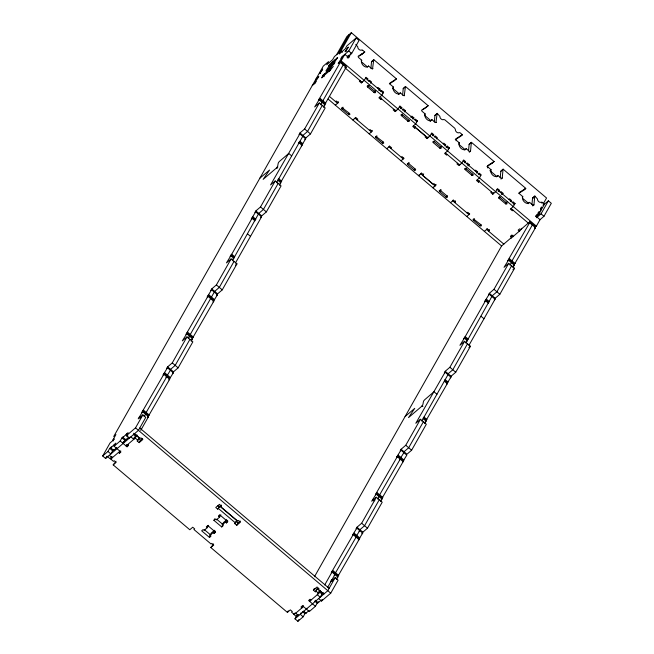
<?xml version="1.0" encoding="UTF-8"?>
<svg xmlns="http://www.w3.org/2000/svg" width="654" height="654" viewBox="0 0 654 654"><rect width="100%" height="100%" fill="white"/><g stroke="black" fill="none" stroke-linecap="round" stroke-linejoin="round"><path stroke-width="0.98" d="M370.908 68.269L371.513 61.811A1.308 0.875 49.4 0 1 371.595 61.558L373.802 59.669L396.447 78.848A1.3 0.867 49.4 0 1 396.283 79.036L389.98 82.976A1.308 0.875 49.4 0 0 390.52 84.587L393.446 87.064L393.16 89.067M372.551 68.842L373.712 59.923A1.308 0.875 49.4 0 1 373.802 59.669M402.619 95.116L403.216 88.666A1.308 0.867 49.4 0 1 403.305 88.404L405.513 86.516L428.157 105.695A1.308 0.867 49.4 0 1 427.986 105.883L421.593 110.174A1.308 0.875 49.4 0 0 422.222 111.433L425.149 113.91L424.871 115.922A4.545 3.033 49.4 0 0 430.553 120.728L431.983 119.698L434.91 122.184A1.308 0.875 49.4 0 0 435.932 122.519L437.134 113.624A1.308 0.875 49.4 0 1 437.215 113.363L439.905 116.412A2.6 1.733 49.4 0 0 441.156 119.003A2.6 1.733 49.4 0 0 443.584 119.527L444.794 119.788L454.767 128.233L455.397 129.533A2.6 1.733 49.4 0 0 456.647 132.124A2.6 1.733 49.4 0 0 459.075 132.648L459.983 132.697L462.353 134.65A1.308 0.867 49.4 0 1 462.182 134.838L460.351 136.416M404.254 95.688L405.423 86.778A1.308 0.867 49.4 0 1 405.513 86.516M434.321 121.963L434.926 115.513A1.308 0.875 49.4 0 1 435.008 115.259L437.215 113.363M468.526 150.919L469.122 144.469A1.308 0.875 49.4 0 1 469.204 144.215L471.411 142.327L494.056 161.497A1.308 0.867 49.4 0 1 493.893 161.685L492.053 163.263M469.302 152.235L470.528 151.18L471.33 142.58A1.308 0.875 49.4 0 1 471.411 142.327M500.228 177.774L500.833 171.315A1.308 0.867 49.4 0 1 500.915 171.062L503.122 169.173L525.767 188.352A1.308 0.867 49.4 0 1 525.595 188.54L523.764 190.11M501.013 179.082L502.231 178.035L503.032 169.427A1.308 0.867 49.4 0 1 503.122 169.173M531.939 204.62L532.536 198.17A1.308 0.867 49.4 0 1 532.626 197.909L534.825 196.02L537.514 199.061A2.6 1.733 49.4 0 0 538.765 201.661A2.6 1.733 49.4 0 0 541.193 202.184L542.101 202.233L544.463 204.187L542.411 207.825L540.572 209.394M532.716 205.928L533.942 204.882L534.743 196.282A1.308 0.867 49.4 0 1 534.825 196.02M276.904 168.225L276.536 167.915L276.863 168.479L276.372 168.07L263.137 179.368L269.554 170.04L259.842 178.207M493.893 161.685L487.59 165.634A1.308 0.875 49.4 0 0 488.129 167.244L491.056 169.721L490.778 171.724M525.595 188.54L519.301 192.48A1.308 0.875 49.4 0 0 519.832 194.091L522.767 196.568L522.481 198.571A4.545 3.033 49.4 0 0 528.162 203.386L529.593 202.356L532.528 204.833M319.585 73.624L322.643 69.136L319.585 73.624L320.689 72.676M345.189 51.691L348.247 47.202L345.189 51.691L346.293 50.742L347.021 51.364M276.536 167.915C278.678 166.312 277.173 162.92 279.454 161.407L288.757 153.445L291.684 155.922M140.716 430.414L148.483 416.688L142.621 411.726L138.215 418.854L142.866 414.873L145.793 417.35L138.444 430.348L105.613 458.47L102.686 455.993L110.035 442.995L112.978 440.477L113.861 438.916L114.344 439.333M113.616 439.962L113.126 439.545L115.922 434.608L113.714 436.496L323.264 66.119L328.529 61.607L326.763 64.73L332.649 59.686L334.407 56.571L341.036 50.898L342.557 52.181M314.435 83.728L318.114 77.229M102.686 455.993L107.951 451.481L109.717 448.358L111.188 447.099L111.67 447.516M116.862 447.63L113.673 450.361L110.747 447.876L111.188 447.099M105.613 458.47L106.594 456.737M331.079 68.261L329.314 71.384L333.287 66.373L322.749 75.398L321.719 77.883L323.19 76.624L324.956 73.51M110.747 447.876L115.84 443.11L114.074 446.232L120.908 452.012L119.437 453.279L118.464 452.445M336.033 59.735L337.652 57.544L329.567 64.468L328.684 66.029L329.42 65.4L330.883 66.634M329.42 65.4L325.888 70.967L328.831 68.449M326.918 71.826L332.51 61.95M336.622 54.674L346.922 36.477L351.329 32.7L546.556 198.007L543.122 204.073M113.673 450.361L114.115 449.576L112.643 450.835L110.878 453.958L107.951 451.481M329.126 69.937L334.717 60.062M338.829 52.786L349.122 34.588M114.074 446.232L120.205 440.984L121.963 437.861L123.434 436.602L122.993 437.387L125.928 439.864L129.108 437.134M333.246 64.672L336.916 58.173M351.329 32.7L339.262 54.02L345.14 48.985L346.906 45.862L356.095 37.997L359.021 40.474L351.672 53.473L347.094 57.389M303.44 606.577L294.259 614.449L291.553 612.169L292.289 611.539L290.335 609.88L287.4 612.397L210.801 547.545L213.744 545.027L211.79 543.376L211.054 544.005L193.944 529.511L194.679 528.882L192.726 527.23L189.791 529.748L113.191 464.888L116.134 462.37L114.18 460.718L113.444 461.348L110.747 459.059L112.071 456.721L109.864 458.609L106.937 456.132M122.993 437.387L128.094 432.613L126.328 435.736L129.255 438.213M123.132 443.461L124.898 440.346L126.361 439.087L125.928 439.864M338.936 62.735L342.614 56.236M148.483 416.688L147.747 417.317L169.656 379.263L163.802 374.301L141.885 412.363L142.621 411.726M169.656 379.263L168.92 379.892L173.335 372.764L167.473 367.801L163.067 374.93L163.802 374.301M173.335 372.764L172.599 373.393L173.482 371.832L178.133 367.842L192.84 341.854L186.987 336.892L172.28 362.888L167.62 366.878L166.737 368.431L167.473 367.801M192.595 338.715L191.859 339.344L213.768 301.29L207.915 296.327L186.006 334.382L186.742 333.753L192.595 338.715L191.197 341.184M213.768 301.29L213.032 301.919L217.447 294.791L211.594 289.828L207.179 296.957L207.915 296.327M217.447 294.791L216.711 295.42L217.594 293.859L222.254 289.869L236.952 263.881L231.099 258.919L216.392 284.915L211.741 288.904L210.858 290.458L211.594 289.828M231.737 254.226L230.118 256.409L230.854 255.779L233.78 258.265L233.045 258.894L234.663 256.703L231.737 254.226L252.027 218.354L254.962 220.831M235.424 263.014L261.567 216.817L255.706 211.855L251.291 218.984L252.027 218.354M261.567 216.817L260.832 217.447L261.714 215.885L266.366 211.896L281.073 185.908L275.211 180.945L260.513 206.942L255.853 210.923L254.97 212.485L255.706 211.855M305.68 138.844L304.944 139.474L305.827 137.912L310.478 133.923L325.185 107.935L319.332 102.972L304.625 128.961L299.973 132.95L299.091 134.511L299.818 133.882L305.68 138.844L301.265 145.973L302.001 145.343L299.074 142.858L298.338 143.488L299.957 141.297L302.884 143.782M324.94 104.795L324.204 105.425L346.121 67.362L340.26 62.408L318.351 100.463L319.087 99.833L324.94 104.795L323.542 107.264M186.742 333.753L182.327 340.881L186.987 336.892M230.854 255.779L226.447 262.908L231.099 258.919M299.818 133.882L270.56 184.935L275.211 180.945M319.087 99.833L314.672 106.962L319.332 102.972M339.818 61.174L338.2 63.364L341.143 60.847L344.822 54.347L348.721 57.658L348.353 57.969M119.437 453.279L120.761 450.933M113.191 464.888L115.987 461.291M126.328 435.736L135.517 427.863L142.866 414.873M341.731 57.797L340.996 58.427L341.878 56.865L348.737 50.987L356.095 37.997M126.941 444.385L126.058 445.946L135.247 438.074L137.013 434.951L135.542 436.21L133.776 439.333L130.849 436.847M165.993 377.415L170.4 370.287M188.932 336.867L214.667 291.382L219.319 287.392L234.026 261.404M120.205 440.984L127.031 446.772L128.356 444.426M144.093 416.786L145.556 414.211M166.729 376.786L145.703 413.279M188.27 338.707L189.668 336.238M232.383 260.733L258.78 213.408L263.439 209.419L278.146 183.431M276.503 182.76L302.753 136.359M320.615 104.779L343.195 64.885M348.721 57.658L349.604 56.097L348.631 55.271L347.405 56.318M350.045 54.977L351.296 53.105M189.913 339.377L175.207 365.365L170.555 369.355M322.258 105.449L307.552 131.446L302.9 135.435M302.001 145.343L280.092 183.398L280.828 182.768L277.901 180.283M279.43 185.237L280.828 182.768M134.52 433.7L140.152 438.466L140.888 437.837L142.842 439.488L139.163 442.644L137.209 440.984L138.092 439.431M137.209 440.984L139.269 438.016L133.645 433.25M139.163 442.644L140.487 440.297L142.695 438.409M338.42 101.73L337.538 103.283L329.477 96.449M341.977 108.907A0.989 0.719 29.5 0 1 342.058 107.673L349.588 113.477L349.915 114.352A0.973 0.703 29.5 0 1 348.492 114.425L341.968 108.916L342.958 107.158M360.092 80.638L359.357 81.268L361.31 82.919L362.193 81.366M364.245 80.409L366.011 77.286L367.965 78.946L367.156 80.033M348.925 113.641L348.476 114.425L349.579 113.477M370.548 83.221L371.537 81.971L369.592 80.319L368.782 81.415M368.455 85.421L367.573 86.982L374.088 92.484A0.973 0.703 29.5 0 0 375.257 92.713L375.453 92.541A0.973 0.703 29.5 0 0 375.494 91.961L368.194 85.772A0.989 0.719 29.5 0 0 367.515 85.788L367.311 85.976A0.989 0.719 29.5 0 0 367.581 86.974L369.118 85.249M353.348 119.273L352.907 120.05L355.85 117.532L357.803 119.183L357.068 119.813M355.547 117.385L355.106 118.161L371.382 131.936L372.257 130.383M374.963 90.931L374.08 92.492L375.51 90.963M377.603 88.265L378.045 87.481L379.999 89.14L379.189 90.227M381.568 98.819L380.832 99.457L378.879 97.798L381.822 95.28L383.579 92.165L381.625 90.514L380.816 91.609M380.832 99.457L381.715 97.896M376.868 135.697L375.805 137.569L382.32 143.071A0.973 0.703 29.5 0 0 383.751 143.005L383.424 142.131L375.887 136.343A0.989 0.719 29.5 0 0 375.813 137.561L376.908 136.621M393.929 109.292L393.201 109.921L395.147 111.572L396.03 110.019M400.992 108.695L401.801 107.599L399.847 105.94L398.082 109.063L395.147 111.572M382.762 142.294L382.312 143.079L383.416 142.131M404.385 111.875L405.382 110.624L403.428 108.973L402.619 110.068M402.3 114.074L401.409 115.635L407.924 121.137M389.392 146.038L388.95 146.815L403.265 158.938L403.706 158.162M402.512 114.687L401.409 115.635A0.989 0.719 29.5 0 1 401.147 114.622L401.352 114.458A0.989 0.719 29.5 0 1 402.047 114.409L409.339 120.614A0.973 0.703 29.5 0 1 409.298 121.194L409.093 121.366A0.973 0.703 29.5 0 1 407.933 121.145L408.366 120.361M413.034 118.881L413.843 117.794L411.889 116.134L410.892 117.393M415.028 119.944L415.47 119.167L417.416 120.818L415.65 123.941L412.723 126.451L414.669 128.11L415.404 127.481L425.828 136.285L425.092 136.915L427.037 138.574L429.98 136.057M414.669 128.11L415.552 126.549M408.685 162.813L407.695 164.571L414.513 170.277A0.973 0.711 29.5 0 0 415.306 169.133L408.799 163.623A0.973 0.711 29.5 0 0 407.467 164.309L409.24 162.846M427.037 138.574L427.92 137.013M220.651 506.629L221.387 506L219.433 504.348L215.755 507.496L217.708 509.147L219.769 506.18L236.879 520.674L234.827 523.641L236.773 525.293L240.451 522.145L238.497 520.494L237.762 521.124L220.651 506.629L221.534 505.076M214.471 530.288L211.283 533.01L209.959 535.356L210.94 536.182L209.468 537.441L201.661 530.827L203.132 529.568L204.105 530.394L207.293 527.664L208.61 525.326L207.343 526.421M428.206 137.168L427.765 137.953L413.451 125.83M217.708 509.147L219.769 506.18M429.972 136.065L431.738 132.942L433.684 134.593L432.874 135.689M222.213 524.86L225.401 522.129L226.717 519.791L223.537 522.521L222.213 524.86L223.186 525.685L221.714 526.944L213.907 520.331L214.79 518.769M414.644 169.296L414.203 170.081L415.306 169.133M213.907 520.331L215.379 519.072L216.351 519.897L219.54 517.167L218.567 516.341L219.45 514.788M219.54 517.167L220.864 514.829M436.275 138.877L437.264 137.626L435.311 135.975L434.501 137.07M209.468 537.441L210.792 535.103L204.4 529.691M434.191 141.068L433.3 142.637L439.815 148.139A0.973 0.711 29.5 0 0 441.148 147.452L434.395 141.689L433.3 142.637A0.989 0.719 29.5 0 1 434.117 141.468M209.959 535.356L213.147 532.626L214.03 531.064M213.147 532.626L214.12 533.451L215.444 531.113M419.067 174.929L418.634 175.705L421.568 173.187L423.522 174.839L422.786 175.468L433.201 184.281L433.937 183.651L435.891 185.311L432.948 187.829L433.389 187.052M421.274 173.04L420.833 173.817L435.147 185.94L436.03 184.379M221.714 526.944L223.039 524.606L216.654 519.194M210.801 547.545L213.596 543.948M422.786 175.468L423.669 173.915M225.401 522.129L226.374 522.955L227.698 520.617M440.698 146.578L439.807 148.147L441.237 146.619M443.33 143.921L443.772 143.136L445.726 144.787L444.916 145.883M447.295 154.475L446.568 155.104L444.614 153.453L447.549 150.927L449.306 147.82L447.352 146.169L446.543 147.264M234.827 523.641L236.879 520.674M236.773 525.293L238.097 522.955L240.304 521.066M440.641 189.701L439.578 191.573L446.093 197.075L447.189 196.135L447.524 197.009A0.973 0.703 29.5 0 1 446.102 197.083M439.668 190.322A0.989 0.719 29.5 0 0 439.586 191.565L441.131 189.84M460.089 164.17L459.648 164.955L445.333 152.832M464.765 162.691L465.574 161.595L463.621 159.944L461.855 163.067L458.92 165.576L456.966 163.925L457.702 163.296M446.085 197.083L446.976 195.513M466.76 163.753L467.201 162.977L469.155 164.628L468.158 165.879M466.073 168.07L465.182 169.639L471.697 175.141A0.973 0.703 29.5 0 0 472.867 175.362L473.071 175.19A0.973 0.703 29.5 0 0 473.112 174.61L465.803 168.421A0.989 0.719 29.5 0 0 465.125 168.446M453.165 200.042L452.723 200.819L468.992 214.594L469.433 213.817M455.56 200.909L454.677 202.47L455.413 201.841L453.459 200.181L450.516 202.707M472.139 174.365L471.689 175.149L472.793 174.201M475.221 170.915L475.662 170.138L477.616 171.789L476.807 172.885M479.178 181.477L478.442 182.106L476.496 180.455L479.431 177.937L481.189 174.822L479.243 173.171L478.434 174.266M478.442 182.106L479.325 180.545M474.305 218.657L473.422 220.226L479.93 225.728A0.973 0.703 29.5 0 0 481.369 225.663L481.033 224.788L473.496 219A0.989 0.719 29.5 0 0 473.422 220.218L474.518 219.278M491.546 191.949L490.811 192.578L492.764 194.23L493.639 192.668M498.601 191.344L499.411 190.249L497.457 188.597L495.691 191.72L492.764 194.23M480.371 224.951L479.93 225.736L481.025 224.788M502.002 194.532L502.991 193.282L501.038 191.63L500.228 192.726M499.909 196.723L499.018 198.293L505.534 203.795A0.989 0.719 29.5 0 0 506.024 204.056A0.973 0.703 29.5 0 0 506.703 204.015L506.907 203.844A0.973 0.703 29.5 0 0 506.948 203.263L499.64 197.075M487.001 228.696L486.56 229.472L503.882 244.146M489.396 229.562L488.522 231.124L489.249 230.494L487.304 228.835L484.352 231.361M506.417 202.233L505.526 203.803L507.071 202.078M509.057 199.568L509.499 198.791L511.453 200.443L510.643 201.538M513.022 210.13L512.286 210.76L510.333 209.108L513.267 206.59L515.033 203.476L513.079 201.824L512.27 202.92M287.4 612.397L288.283 610.844M314.468 576.722L501.602 245.961L511.526 237.459L510.553 236.634L511.436 235.072M294.259 614.449L295.142 612.896M303.53 611.122L305.966 613.19L306.407 612.406L304.936 613.665L303.178 616.787L297.905 621.3L294.979 618.823L297.292 614.727M303.301 605.498L301.976 607.844L300.995 607.01L302.467 605.751L309.301 611.539L315.424 606.291L317.19 603.176L318.661 601.917L318.22 602.694L315.293 600.217M512.85 235.121L511.085 238.236L520.151 230.478L521.769 228.287M321.981 594.085L319.054 591.6L317.288 594.723L320.215 597.2L321.981 594.085L323.452 592.826L323.011 593.603L317.378 588.837L315.318 591.805L313.372 590.153L314.255 588.592M301.126 612.749L300.243 614.31L303.178 616.787M297.905 621.3L298.886 619.567M310.454 599.775L309.571 601.337L318.76 593.464L320.517 590.341M315.318 591.805L317.378 588.837M306.374 609.062L306.816 608.277M337.848 577.041L337.112 577.67L359.021 539.615L353.168 534.653L331.259 572.708L331.987 572.078L337.848 577.041L336.45 579.509M359.021 539.615L358.286 540.245L362.7 533.116L356.839 528.154L352.432 535.283L353.168 534.653M362.7 533.116L361.964 533.746L362.847 532.184L367.499 528.195L382.206 502.207L376.352 497.244L361.646 523.241L356.986 527.222L356.103 528.784L356.839 528.154M380.563 501.536L381.961 499.067L376.107 494.105L371.693 501.234L376.352 497.244M381.961 499.067L381.225 499.697L403.134 461.634L397.28 456.68L375.371 494.735L376.107 494.105M403.134 461.634L402.406 462.264L406.813 455.143L400.959 450.181L396.545 457.309L397.28 456.68M401.106 449.249L406.96 454.211L411.619 450.222L426.318 424.233L420.465 419.271L405.758 445.26L401.106 449.249L400.223 450.81L400.959 450.181M450.933 377.17L450.197 377.799L451.08 376.238L455.732 372.249L470.439 346.26L464.577 341.298L449.878 367.286L445.219 371.276L444.336 372.837L445.072 372.208L450.933 377.17L446.519 384.29L447.254 383.661L444.328 381.184M465.223 336.597L463.604 338.788L464.34 338.159L467.267 340.636L466.531 341.265L468.15 339.074L465.223 336.597L485.513 300.734L488.44 303.211M468.91 345.394L495.045 299.189L489.192 294.235L484.777 301.363L485.513 300.734M495.045 299.189L494.31 299.818L495.192 298.265L499.844 294.275L514.551 268.279L508.698 263.325L493.991 289.313L489.339 293.303L488.456 294.864L489.192 294.235M514.306 265.14L513.578 265.769L535.487 227.715L529.626 222.761L507.717 260.815L508.452 260.186L514.306 265.14L512.916 267.609M535.487 227.715L534.751 228.344L535.634 226.783L529.773 221.829L528.89 223.39L529.626 222.761M324.711 584.946L331.987 572.078M445.072 372.208L415.813 423.261L420.465 419.271M464.34 338.159L459.925 345.287L464.577 341.298M508.452 260.186L504.038 267.314L508.698 263.325M535.773 216.67L537.024 214.79L537.997 215.616L536.403 216.981M537.931 214.414L539.689 212.632L538.708 211.806L537.833 213.368L538.806 214.193L537.997 215.616M542.411 207.825L541.43 206.999L540.547 208.552L541.528 209.378L539.689 212.632M539.566 211.847L538.585 213.572L539.321 214.193M333.344 580.531L332.126 579.501L330.507 581.684L335.159 577.703L338.093 580.18L330.736 593.178L321.547 601.042L318.621 598.565M399.471 459.787L403.886 452.658M532.708 224.306L511.526 261.731M327.638 587.423L334.922 574.564L334.186 575.193M356.095 537.13L335.069 573.632M377.636 499.051L379.034 496.582M400.207 459.157L379.181 495.658M421.756 421.078L447.998 374.685M465.869 343.105L492.266 295.78L496.917 291.798L511.624 265.802M509.981 265.132L511.379 262.663M321.547 601.042L322.43 599.489M335.159 577.703L327.809 590.693L294.979 618.823M379.279 499.721L364.572 525.718L359.921 529.707M423.391 421.748L408.685 447.745L404.033 451.734M467.512 343.775L452.805 369.772L448.145 373.753M536.46 217.741L541.038 213.817L548.387 200.827L551.314 203.304L543.964 216.302L539.386 220.218M447.254 383.661L425.345 421.724L426.081 421.094L423.146 418.609M424.683 423.563L426.081 421.094M535.266 227.102L536.37 226.153L540.041 219.662L536.141 216.351M405.096 416.533L414.75 408.341L408.513 417.612L421.626 406.396C423.947 404.826 422.378 401.294 424.708 399.733L434.011 391.762L436.937 394.248M464.781 150.011L466.179 148.654L469.106 151.139A1.292 0.858 49.4 0 0 470.528 151.18M276.912 167.522L277.451 167.62L277.255 167.097M421.789 406.24L422.525 406.159L422.509 405.423M321.425 70.37L322.528 69.43M347.029 48.437L348.132 47.497M334.12 63.111L334.856 62.482L333.973 64.043L331.038 66.561M315.907 79.118L318.85 76.6L317.231 78.782M315.318 82.167L316.054 81.537L315.171 83.099L312.236 85.617M323.632 75.848L329.755 70.599M340.26 62.408L339.524 63.037L340.407 61.476L346.268 66.438M347.405 57.985L349.604 56.097M362.316 50.571L362.684 50.252L364.744 51.993A1.308 0.867 49.4 0 1 364.572 52.181L358.278 56.13A1.308 0.875 49.4 0 0 358.809 57.74L361.736 60.217A4.537 3.033 49.4 0 0 363.616 65.841A4.537 3.033 49.4 0 0 368.57 66.005L371.497 68.482M345.386 67.991L346.121 67.362M359.218 56.048L362.365 54.069A1.308 0.867 49.4 0 0 362.537 53.881L364.744 51.993M361.188 60.691L361.736 60.217M371.513 61.811L373.352 60.242M368.57 66.005L367.466 66.945L361.319 61.738M335.592 101.632L336.328 101.002L338.281 102.653L335.33 105.18M361.31 82.919L364.253 80.401M341.968 108.916L343.072 107.967M378.772 90.187L379.999 89.14M396.447 78.848L394.239 80.736A1.3 0.867 49.4 0 1 394.076 80.924L389.351 83.884M382.353 93.22L383.579 92.165M392.891 87.538L393.446 87.064M403.216 88.666L405.055 87.088M398.49 94.528A4.545 3.033 49.4 0 0 399.177 93.792L400.281 92.852L403.207 95.329A1.292 0.858 49.4 0 0 404.622 95.378M369.428 130.285L370.164 129.655L372.118 131.307L369.175 133.833M400.575 108.646L401.801 107.599M404.156 111.679L405.382 110.624M235.407 265.213L236.952 263.881M407.916 121.145L409.02 120.197M412.617 118.84L413.843 117.794M428.157 105.695L425.95 107.583A1.308 0.867 49.4 0 1 425.787 107.771L422.631 109.741M424.601 114.385L425.149 113.91M416.189 121.873L417.416 120.818M386.743 148.703L389.686 146.185L391.64 147.837L390.904 148.466M434.926 115.513L436.766 113.943M430.193 121.374A4.545 3.033 49.4 0 0 430.88 120.647L431.983 119.698M401.311 157.287L402.047 156.658L404 158.309L401.057 160.827M432.466 135.648L433.684 134.593M446.126 147.215L447.352 146.169M462.353 134.65L460.146 136.539A1.308 0.867 49.4 0 1 459.983 136.727L455.258 139.686M456.051 140.708L456.418 140.389A1.308 0.875 49.4 0 1 455.887 138.771L462.182 134.838M448.08 148.875L449.306 147.82M113.126 439.545L113.861 438.916M458.797 143.34L459.345 142.874L456.418 140.389M469.122 144.469L470.962 142.899M122.919 442.439L124.456 441.123M133.481 438.376L136.572 435.736M110.747 459.059L119.935 451.186M127.031 446.772L128.503 445.513L127.53 444.679M464.348 162.65L465.574 161.595M467.929 165.675L469.155 164.628M466.286 168.691L465.182 169.639A0.989 0.719 29.5 0 1 464.92 168.618L465.117 168.462M476.39 172.844L477.616 171.789M494.056 161.497L491.857 163.386A1.308 0.867 49.4 0 1 491.685 163.574L486.96 166.533M487.394 167.874L488.129 167.244M491.056 169.721L489.952 170.661L496.787 176.449L497.89 175.509L500.817 177.986A1.292 0.858 49.4 0 0 502.231 178.035M500.833 171.315L502.664 169.746M467.046 212.934L467.782 212.305L469.727 213.964L466.784 216.482M498.184 191.303L499.411 190.249M501.765 194.328L502.991 193.282M500.122 197.345L499.018 198.293A0.989 0.719 29.5 0 1 498.757 197.271L498.961 197.116A0.989 0.719 29.5 0 1 499.656 197.058M525.767 188.352L523.56 190.24A1.308 0.867 49.4 0 1 523.396 190.428L518.671 193.388M522.211 197.042L522.767 196.568M513.807 204.522L515.033 203.476M532.536 198.17L534.375 196.592M528.195 203.713A4.545 3.033 49.4 0 0 528.497 203.296L529.593 202.356M541.676 203.067L542.411 202.438M543.024 205.413L548.387 200.827M540.425 210.326L541.528 209.378M510.553 236.634L512.025 235.375L513.537 236.658M535.798 215.845L537.024 214.79M529.773 221.829L520.592 229.693L519.619 228.867L518.148 230.126L519.668 231.41M536.967 215.763L538.806 214.193M218.567 516.341L220.038 515.082L227.845 521.696L226.374 522.955M512.998 269.612L514.551 268.279M214.12 533.451L215.591 532.192L207.784 525.579L206.312 526.838L207.293 527.664M468.885 347.585L470.439 346.26M359.038 531.261L359.774 530.631L356.242 536.198M313.372 590.153L317.043 587.006L318.997 588.657L318.261 589.287L323.894 594.053M318.539 592.442L320.076 591.126M298.51 614.588L296.303 616.485L293.376 614M305.966 613.19L309.154 610.46M318.22 602.694L321.4 599.963M277.893 167.007L277.525 166.696M439.66 190.339L440.69 190.616M362.684 50.252L361.466 49.99A2.6 1.733 49.4 0 1 359.038 49.475A2.6 1.733 49.4 0 1 357.779 46.875L355.784 44.415M362.022 53.448L362.537 53.881M532.626 197.909L533.141 198.35M348.737 50.987L351.672 53.473M541.038 213.817L543.964 216.302M392.588 88.216L399.177 93.792M424.806 115.505L430.88 120.647M459.002 144.46L465.076 149.602M522.423 198.154L528.497 203.296M365.578 78.063L383.146 92.942M399.414 106.716L416.982 121.595M431.305 133.71L448.873 148.589M463.187 160.72L480.755 175.599M497.024 189.374L514.592 204.252M341.143 60.847L536.37 226.153M344.715 67.624L362.038 82.298M379.606 97.176L395.883 110.951M477.224 179.834L493.492 193.609M511.06 208.487L528.383 223.153M329.567 64.468L331.03 65.711M322.749 75.398L324.212 76.641M440.682 190.625L447.197 196.135M328.112 99.065L501.683 246.035M319.969 98.272L325.823 103.234M509.335 258.624L515.197 263.587M319.234 98.901L325.087 103.863M508.599 259.254L514.461 264.216M304.625 128.961L310.478 133.923M493.991 289.313L499.844 294.275M299.973 132.95L305.827 137.912M489.339 293.303L495.192 298.265M486.396 299.172L489.323 301.649L488.587 302.279L485.66 299.802M299.221 141.926L302.148 144.411M481.05 316.274L483.976 318.751M281.711 181.207L278.784 178.73L278.048 179.359L280.975 181.837M464.487 337.227L467.414 339.704M260.513 206.942L266.366 211.896M449.878 367.286L455.732 372.249M255.853 210.923L261.714 215.885M445.219 371.276L451.08 376.238M252.91 216.793L255.845 219.278L255.109 219.907L252.174 217.422M448.137 382.108L445.211 379.622L444.475 380.252L447.401 382.737M247.572 233.895L250.498 236.372M422.157 405.848L422.893 406.469M426.964 419.533L424.029 417.056L423.293 417.685L426.228 420.162M231.001 254.856L233.928 257.333M216.392 284.915L222.254 289.869M405.758 445.26L411.619 450.222M211.741 288.904L217.594 293.859M208.798 294.766L214.651 299.728M398.163 455.119L404.017 460.081M208.062 295.395L213.915 300.358M397.428 455.748L403.289 460.71M187.624 332.199L193.478 337.153M376.99 492.544L382.843 497.506M186.889 332.829L192.742 337.783M376.254 493.173L382.108 498.135M373.311 499.043L374.775 500.285M372.576 499.672L374.039 500.915M172.28 362.888L178.133 367.842M361.646 523.241L367.499 528.195M167.62 366.878L173.482 371.832M356.986 527.222L362.847 532.184M164.685 372.739L170.539 377.701M354.051 533.092L359.904 538.054M163.95 373.369L169.803 378.331M353.315 533.721L359.169 538.683M143.504 410.172L149.365 415.127M332.87 570.517L338.731 575.479M142.768 410.802L148.63 415.756M332.134 571.146L337.995 576.109M139.833 416.672L141.051 417.702M139.098 417.301L140.316 418.331M331.39 580.131L332.608 581.161M139.768 428.002L329.134 588.355M135.517 427.863L330.736 593.178M138.534 438.646L140.487 440.297M217.733 505.714L219.033 506.809M236.143 521.303L238.097 522.955M315.342 588.363L316.642 589.467M133.342 434.354L135.542 436.21M135.247 438.074L137.945 440.355M218.444 508.518L235.554 523.012M316.054 591.175L318.76 593.464M126.623 433.88L127.113 434.289M126.181 434.657L128.012 436.202M121.963 437.861L124.898 440.346M314.746 601.108L317.19 603.176M311.042 600.078L310.061 599.244L308.59 600.511L315.424 606.291M112.978 440.477L113.461 440.886M114.368 444.368L114.859 444.785M113.927 445.153L114.417 445.562M109.717 448.358L112.643 450.835M302.5 611.604L304.936 613.665M109.292 455.323L112.218 457.8M295.722 613.19L298.657 615.676M436.332 122.224A1.292 0.858 49.4 0 1 435.932 122.519M400.281 92.852A4.537 3.033 49.4 0 1 396.381 93.416A4.537 3.033 49.4 0 1 393.168 89.075M372.919 68.531A1.292 0.858 49.4 0 1 371.505 68.482M533.942 204.882A1.292 0.858 49.4 0 1 532.536 204.841M496.787 176.449A4.545 3.033 49.4 0 1 496.484 176.858M497.89 175.509A4.537 3.033 49.4 0 1 493.991 176.065A4.537 3.033 49.4 0 1 490.778 171.732M466.179 148.654A4.537 3.033 49.4 0 1 461.225 148.499A4.537 3.033 49.4 0 1 459.353 142.874"/></g></svg>
